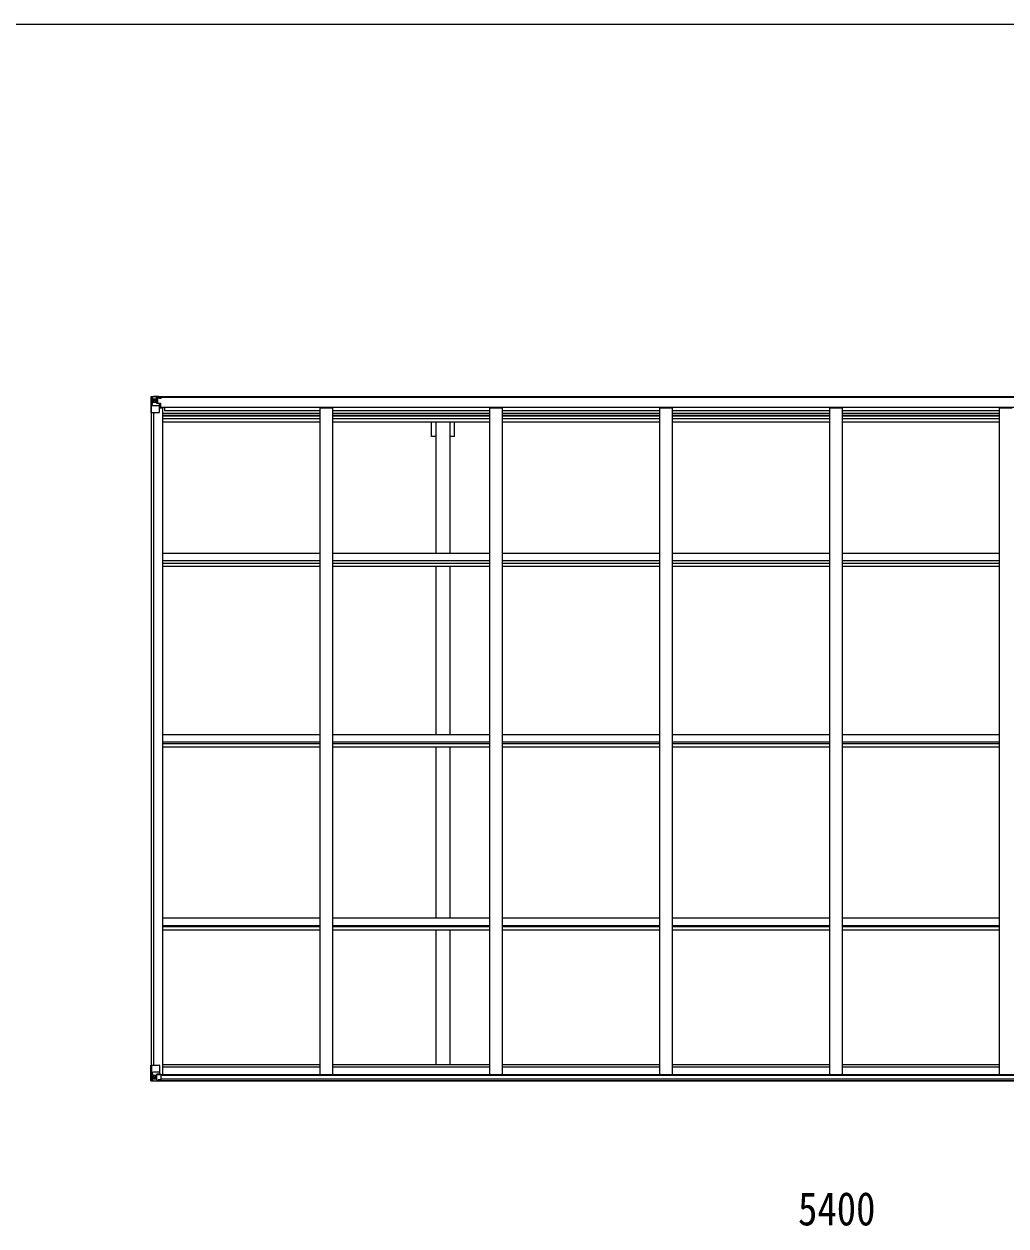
# Model space of a CAD drawing. Units: millimetres at full size, sheet at 1:30; details may follow other scales. Extents: x -8385 to 8479, y -5853 to 5787.
# Drawn here: x 38 to 3910, y 1046 to 5787 of the extents above; entities that cross this region are included whole.
import ezdxf
from ezdxf.enums import TextEntityAlignment as Align

# ---------------------------------------------------------------- set-up
doc = ezdxf.new("R2010")
doc.units = ezdxf.units.MM
doc.header["$LTSCALE"] = 30
for name, color, linetype, lineweight in [('0-1_本体', 4, 'Continuous', 9), ('0-2_部品', 7, 'Continuous', 9), ('0-A_寸法', 6, 'Continuous', 9), ('F-0_240', 7, 'Continuous', 9)]:
    doc.layers.add(name, color=color, linetype=linetype, lineweight=lineweight)
doc.styles.add('ＭＳ ゴシック', font='')
doc.styles.get('ＭＳ ゴシック').set_extended_font_data('MS Gothic')

msp = doc.modelspace()

# ---------------------------------------------------------------- linework, layer by layer
at = {"layer": '0-1_本体'}
for p, q in [((5918.84, 4316.31), (561.84, 4316.31)), ((5918.85, 4314.25), (561.84, 4314.25)), ((572.34, 4274.02), (585.34, 4274.02)), ((585.34, 1644.1), (585.34, 4274.02)), ((592.84, 4260.97), (592.84, 4276.05)), ((592.84, 4276.05), (5887.84, 4276.05)), ((1205.34, 4274.02), (1255.34, 4274.02)), ((1205.34, 1644.1), (1205.34, 4274.02)), ((1255.34, 1644.1), (1255.34, 4274.02)), ((1875.34, 4274.02), (1925.34, 4274.02)), ((1875.34, 1644.1), (1875.34, 4274.02)), ((1925.34, 1644.1), (1925.34, 4274.02)), ((2545.34, 4274.02), (2595.34, 4274.02)), ((2545.34, 1644.1), (2545.34, 4274.02)), ((2595.34, 1644.1), (2595.34, 4274.02)), ((3215.34, 4274.02), (3265.34, 4274.02)), ((3215.34, 1644.1), (3215.34, 4274.02)), ((3265.34, 1644.1), (3265.34, 4274.02)), ((3885.34, 4274.02), (3935.34, 4274.02)), ((3885.34, 1644.1), (3885.34, 4274.02)), ((540.34, 1680.45), (540.34, 4255.54)), ((549.34, 1680.45), (549.34, 4255.54)), ((550.04, 1680.45), (550.04, 4255.54)), ((1205.34, 4251.61), (585.34, 4251.61)), ((585.34, 4244.54), (1205.34, 4244.54)), ((1205.34, 4240.75), (585.34, 4240.75)), ((1205.34, 4229.41), (585.34, 4229.41)), ((1205.34, 4260.97), (592.84, 4260.97)), ((1875.34, 4260.97), (1255.34, 4260.97)), ((1875.34, 4251.61), (1255.34, 4251.61)), ((1255.34, 4244.54), (1875.34, 4244.54)), ((1875.34, 4240.75), (1255.34, 4240.75)), ((1875.34, 4229.41), (1255.34, 4229.41)), ((2545.34, 4260.97), (1925.34, 4260.97)), ((2545.34, 4251.61), (1925.34, 4251.61)), ((1925.34, 4244.54), (2545.34, 4244.54)), ((2545.34, 4240.75), (1925.34, 4240.75)), ((2545.34, 4229.41), (1925.34, 4229.41)), ((3215.34, 4260.97), (2595.34, 4260.97)), ((3215.34, 4251.61), (2595.34, 4251.61)), ((2595.34, 4244.54), (3215.34, 4244.54)), ((3215.34, 4240.75), (2595.34, 4240.75)), ((3215.34, 4229.41), (2595.34, 4229.41)), ((3885.34, 4260.97), (3265.34, 4260.97)), ((3885.34, 4251.61), (3265.34, 4251.61)), ((3265.34, 4244.54), (3885.34, 4244.54)), ((3885.34, 4240.75), (3265.34, 4240.75)), ((3885.34, 4229.41), (3265.34, 4229.41)), ((1205.34, 4216.58), (585.34, 4216.58)), ((1875.34, 4216.58), (1255.34, 4216.58)), ((1662.84, 3699.01), (1662.84, 4216.58)), ((1717.84, 3699.01), (1717.84, 4216.58)), ((1735.54, 4160.31), (1735.54, 4216.58)), ((2545.34, 4216.58), (1925.34, 4216.58)), ((3215.34, 4216.58), (2595.34, 4216.58)), ((3885.34, 4216.58), (3265.34, 4216.58)), ((1735.54, 4160.31), (1717.84, 4160.31)), ((1205.34, 3699.01), (585.34, 3699.01)), ((1875.34, 3699.01), (1255.34, 3699.01)), ((2545.34, 3699.01), (1925.34, 3699.01)), ((3215.34, 3699.01), (2595.34, 3699.01)), ((3885.34, 3699.01), (3265.34, 3699.01)), ((1205.34, 3670.05), (585.34, 3670.05)), ((1205.34, 3659.89), (585.34, 3659.89)), ((1875.34, 3670.05), (1255.34, 3670.05)), ((1875.34, 3659.89), (1255.34, 3659.89)), ((2545.34, 3670.05), (1925.34, 3670.05)), ((2545.34, 3659.89), (1925.34, 3659.89)), ((3215.34, 3670.05), (2595.34, 3670.05)), ((3215.34, 3659.89), (2595.34, 3659.89)), ((3885.34, 3670.05), (3265.34, 3670.05)), ((3885.34, 3659.89), (3265.34, 3659.89)), ((1205.34, 3647.06), (585.34, 3647.06)), ((1875.34, 3647.06), (1255.34, 3647.06)), ((1662.84, 2984.23), (1662.84, 3647.06)), ((1717.84, 2984.23), (1717.84, 3647.06)), ((2545.34, 3647.06), (1925.34, 3647.06)), ((3215.34, 3647.06), (2595.34, 3647.06)), ((3885.34, 3647.06), (3265.34, 3647.06)), ((1205.34, 2984.23), (585.34, 2984.23)), ((1205.34, 2954.79), (585.34, 2954.79)), ((1205.34, 2947.64), (585.34, 2947.64)), ((1875.34, 2984.23), (1255.34, 2984.23)), ((1875.34, 2954.79), (1255.34, 2954.79)), ((1875.34, 2947.64), (1255.34, 2947.64)), ((2545.34, 2984.23), (1925.34, 2984.23)), ((2545.34, 2954.79), (1925.34, 2954.79)), ((2545.34, 2947.64), (1925.34, 2947.64)), ((3215.34, 2984.23), (2595.34, 2984.23)), ((3215.34, 2954.79), (2595.34, 2954.79)), ((3215.34, 2947.64), (2595.34, 2947.64)), ((3885.34, 2984.23), (3265.34, 2984.23)), ((3885.34, 2954.79), (3265.34, 2954.79)), ((3885.34, 2947.64), (3265.34, 2947.64)), ((1205.34, 2934.69), (585.34, 2934.69)), ((1875.34, 2934.69), (1255.34, 2934.69)), ((1662.84, 2260.32), (1662.84, 2934.69)), ((1717.84, 2260.32), (1717.84, 2934.69)), ((2545.34, 2934.69), (1925.34, 2934.69)), ((3215.34, 2934.69), (2595.34, 2934.69)), ((3885.34, 2934.69), (3265.34, 2934.69)), ((1205.34, 2260.32), (585.34, 2260.32)), ((1205.34, 2230.56), (585.34, 2230.56)), ((1875.34, 2260.32), (1255.34, 2260.32)), ((1875.34, 2230.56), (1255.34, 2230.56)), ((2545.34, 2260.32), (1925.34, 2260.32)), ((2545.34, 2230.56), (1925.34, 2230.56)), ((3215.34, 2260.32), (2595.34, 2260.32)), ((3215.34, 2230.56), (2595.34, 2230.56)), ((3885.34, 2260.32), (3265.34, 2260.32)), ((3885.34, 2230.56), (3265.34, 2230.56)), ((1205.34, 2226.27), (585.34, 2226.27)), ((1205.34, 2213.25), (585.34, 2213.25)), ((1875.34, 2226.27), (1255.34, 2226.27)), ((1875.34, 2213.25), (1255.34, 2213.25)), ((1662.84, 1681.33), (1662.84, 2213.25)), ((1717.84, 1681.33), (1717.84, 2213.25)), ((2545.34, 2226.27), (1925.34, 2226.27)), ((2545.34, 2213.25), (1925.34, 2213.25)), ((3215.34, 2226.27), (2595.34, 2226.27)), ((3215.34, 2213.25), (2595.34, 2213.25)), ((3885.34, 2226.27), (3265.34, 2226.27)), ((3885.34, 2213.25), (3265.34, 2213.25)), ((1205.34, 1672.21), (584.76, 1672.21)), ((1205.34, 1681.33), (585.03, 1681.33)), ((1875.34, 1681.33), (1255.34, 1681.33)), ((1875.34, 1672.21), (1255.34, 1672.21)), ((2545.34, 1681.33), (1925.34, 1681.33)), ((2545.34, 1672.21), (1925.34, 1672.21)), ((3215.34, 1681.33), (2595.34, 1681.33)), ((3215.34, 1672.21), (2595.34, 1672.21)), ((3885.34, 1681.33), (3265.34, 1681.33)), ((3885.34, 1672.21), (3265.34, 1672.21)), ((566.84, 1619.6), (5913.84, 1619.6)), ((566.84, 1618.65), (5913.84, 1618.65)), ((576.3, 1644.1), (5904.38, 1644.1)), ((576.84, 1641.74), (5903.84, 1641.74)), ((576.84, 1626.09), (5903.84, 1626.09))]:
    msp.add_line(p, q, dxfattribs=at)
msp.add_lwpolyline([(1662.84, 4160.31), (1645.14, 4160.31), (1645.14, 4216.58)], dxfattribs=at)
at = {"layer": '0-2_部品'}
for p, q in [((538.34, 4316.25), (538.34, 4316.21)), ((539.28, 4317.25), (539.28, 4317.25)), ((539.28, 4317.21), (539.28, 4317.25)), ((548.25, 4317.64), (540.33, 4317.17)), ((541.19, 4316.2), (541.18, 4316.13)), ((541.18, 4255.54), (541.18, 4316.13)), ((545.15, 4312.75), (542.42, 4316.42)), ((560.34, 4318.43), (548.34, 4317.65)), ((566.84, 4318.94), (560.34, 4318.54)), ((560.34, 4292.45), (560.34, 4318.54)), ((560.34, 4317.66), (566.84, 4318.06)), ((566.84, 4317.13), (561.84, 4317.04)), ((566.84, 4318.06), (566.84, 4318.94)), ((566.84, 4317.54), (566.84, 4318.06)), ((566.84, 4317.54), (566.84, 4317.13)), ((566.84, 4317.13), (566.84, 4316.31)), ((571.84, 4316.74), (571.84, 4316.31)), ((572.14, 4316.74), (571.84, 4316.74)), ((572.14, 4316.74), (573.83, 4316.31)), ((541.73, 4282.42), (545.87, 4294.51)), ((541.73, 4282.42), (548.34, 4282.21)), ((546.01, 4309.25), (548.34, 4309.3)), ((546.01, 4295.77), (546.01, 4309.25)), ((548.34, 4295.74), (546.01, 4295.77)), ((548.34, 4309.3), (560.34, 4309.3)), ((548.34, 4295.74), (560.34, 4295.74)), ((548.34, 4295.74), (548.34, 4295.74)), ((548.34, 4282.21), (572.34, 4282.21)), ((553.82, 4302.1), (553.82, 4301.14)), ((559.34, 4309.3), (560.34, 4309.3)), ((561.84, 4312.84), (560.34, 4312.84)), ((561.84, 4309.3), (560.34, 4309.3)), ((561.84, 4295.74), (560.34, 4295.74)), ((561.17, 4292.19), (571.51, 4290.53)), ((561.17, 4291.55), (561.17, 4292.19)), ((571.51, 4289.9), (561.17, 4291.55)), ((562.34, 4312.48), (561.84, 4312.48)), ((565.84, 4307.55), (561.84, 4307.55)), ((565.84, 4299.34), (561.84, 4299.34)), ((561.95, 4311.18), (565.84, 4311.18)), ((562.34, 4313.5), (562.34, 4311.55)), ((570.34, 4313.5), (562.34, 4313.5)), ((570.34, 4313.48), (562.34, 4313.48)), ((572.34, 4311.63), (562.34, 4311.55)), ((562.34, 4311.38), (562.34, 4311.55)), ((562.34, 4311.55), (562.34, 4311.55)), ((565.84, 4291.44), (565.84, 4311.41)), ((571.51, 4290.53), (571.51, 4289.9)), ((571.79, 4290.46), (575.84, 4290.42)), ((572.34, 4313.24), (577.34, 4313.24)), ((572.34, 4311.63), (572.34, 4313.24)), ((572.34, 4256.54), (572.34, 4289.64)), ((576.84, 4278.54), (572.34, 4278.54)), ((592.84, 4275.23), (572.34, 4275.23)), ((576.84, 4290.41), (575.84, 4290.42)), ((575.84, 4288.69), (576.84, 4288.69)), ((576.84, 4275.23), (576.84, 4290.41)), ((577.34, 4314.25), (577.34, 4313.24)), ((577.34, 4313.24), (578.34, 4313.24)), ((578.34, 4313.24), (578.34, 4314.25)), ((578.34, 4313.24), (578.34, 4311.68)), ((578.34, 4311.56), (578.34, 4311.68)), ((541.18, 4255.54), (571.34, 4255.54)), ((538.34, 1680.45), (571.34, 1680.45)), ((538.34, 1619.74), (538.34, 1680.45)), ((541.18, 1680.45), (541.18, 1619.86)), ((572.34, 1679.45), (572.34, 1646.35)), ((539.28, 1618.78), (539.28, 1618.74)), ((548.25, 1618.35), (540.33, 1618.82)), ((541.19, 1619.79), (541.18, 1619.86)), ((541.73, 1653.57), (548.34, 1653.78)), ((541.73, 1653.57), (545.87, 1641.48)), ((545.15, 1623.24), (542.42, 1619.57)), ((548.34, 1640.25), (546.01, 1640.22)), ((546.01, 1640.22), (546.01, 1626.74)), ((546.01, 1626.74), (548.34, 1626.69)), ((548.34, 1653.78), (572.34, 1653.78)), ((548.34, 1640.25), (548.34, 1640.25)), ((560.34, 1640.25), (548.34, 1640.25)), ((548.34, 1626.69), (560.34, 1626.69)), ((560.34, 1617.56), (548.34, 1618.34)), ((552.86, 1633.89), (552.86, 1634.85)), ((560.34, 1644.23), (566.84, 1644.23)), ((560.34, 1644.23), (560.34, 1617.45)), ((571.51, 1646.09), (561.17, 1644.44)), ((561.17, 1644.44), (561.17, 1644.23)), ((563.86, 1644.23), (571.51, 1645.46)), ((566.84, 1644.23), (575.84, 1644.2)), ((566.84, 1617.05), (566.84, 1622.99)), ((575.84, 1622.42), (566.84, 1622.37)), ((571.51, 1645.46), (571.51, 1646.09)), ((576.84, 1643.29), (576.84, 1623.14))]:
    msp.add_line(p, q, dxfattribs=at)
for points in [[(538.34, 4316.21), (538.34, 4255.54), (541.18, 4255.54)], [(539.28, 4317.25), (548.34, 4317.81), (560.34, 4318.54)], [(566.84, 4317.54), (561.84, 4317.54), (561.84, 4292.08)], [(551.9, 4303.06), (550.94, 4303.06), (550.94, 4304.02), (551.9, 4304.02)], [(552.86, 4304.98), (552.86, 4305.94), (553.82, 4305.94), (553.82, 4304.98)], [(553.82, 4301.14), (552.86, 4301.14), (552.86, 4302.1)], [(554.78, 4304.02), (555.74, 4304.02), (555.74, 4303.06), (554.78, 4303.06)], [(562.34, 4312.48), (570.34, 4312.48), (570.34, 4314.25)], [(577.34, 4311.51), (562.34, 4311.38), (562.34, 4311.38)], [(572.34, 4311.63), (572.34, 4311.62), (578.34, 4311.68)], [(575.84, 4290.42), (575.84, 4288.69), (572.34, 4288.67)], [(539.28, 1618.74), (548.34, 1618.18), (566.84, 1617.05)], [(551.9, 1631.97), (550.94, 1631.97), (550.94, 1632.93), (551.9, 1632.93)], [(552.86, 1634.85), (553.82, 1634.85), (553.82, 1633.89)], [(553.82, 1631.01), (553.82, 1630.05), (552.86, 1630.05), (552.86, 1631.01)], [(554.78, 1632.93), (555.74, 1632.93), (555.74, 1631.97), (554.78, 1631.97)], [(576.84, 1623.14), (576.83, 1623.03), (566.84, 1622.99)]]:
    msp.add_lwpolyline(points, dxfattribs=at)
for centre in [(553.34, 4303.54), (553.34, 1632.45)]:
    msp.add_circle(centre, 5.3, dxfattribs=at)
for centre, radius, start, end in [((539.34, 4316.26), 1, 93.50017, 180.00079), ((539.34, 4316.25), 0.999, 93.4424, 179.95083), ((539.34, 4316.21), 0.999, 93.4424, 179.95083), ((540.49, 4329.86), 12.7, 269.24466, 275.10311), ((542.47, 4316.25), 1.28, 131.17831, 182.45895), ((551.9, 4304.98), 0.96, 270, 0), ((551.9, 4302.1), 0.96, 0, 90), ((554.78, 4304.98), 0.96, 180, 270), ((554.78, 4302.1), 0.96, 90, 180), ((561.28, 4293.12), 0.937, 182.32209, 263.26766), ((561.28, 4292.48), 0.937, 182.32209, 263.26766), ((562.34, 4314), 0.5, 179.99802, 269.99691), ((562.34, 4313.98), 0.5, 180.00109, 270.00109), ((562.34, 4311.05), 0.5, 90.52895, 180.04464), ((562.35, 4310.87), 0.513, 91.88028, 181.04707), ((571.4, 4289.6), 0.937, 2.32209, 83.26766), ((571.4, 4288.97), 0.937, 2.32209, 83.26766), ((577.48, 4319.2), 7.69, 268.96999, 276.43426), ((571.34, 4256.54), 1, 270, 0), ((571.34, 1679.45), 1, 0, 90), ((539.34, 1619.78), 0.999, 180.04917, 266.5576), ((539.34, 1619.74), 0.999, 180.04917, 266.5576), ((539.34, 1619.73), 1, 179.99921, 266.49983), ((540.49, 1606.13), 12.7, 84.89689, 90.75534), ((542.47, 1619.74), 1.28, 177.54105, 228.82169), ((551.9, 1633.89), 0.96, 270, 0), ((551.9, 1631.01), 0.96, 0, 90), ((554.78, 1633.89), 0.96, 180, 270), ((554.78, 1631.01), 0.96, 90, 180), ((561.28, 1643.51), 0.937, 96.73234, 129.06602), ((571.4, 1647.02), 0.937, 276.73234, 357.67791), ((571.4, 1646.39), 0.937, 276.73234, 357.67791)]:
    msp.add_arc(centre, radius, start, end, dxfattribs=at)
for centre, major_axis, ratio, start_param, end_param in [((740.28, 4329.57), (201, 12.36), 0.060933, 3.1373463, 3.1378449), ((541.28, 4317.33), (2, 0.12), 0.060933, 3.1378449, 4.2119296), ((541.47, 4314.24), (-0.02, 3), 0.466854, 5.5234897, 6.1575023), ((542.45, 4284.77), (0.85, 2.32), 0.403757, 2.3087461, 3.2744049), ((543.14, 4309.16), (0.03, 5), 0.573921, 4.7320603, 5.5159136), ((544.6, 4295.79), (0, 3), 0.468246, 4.2703918, 4.7058971), ((466.59, 4309.3), (81.75, 0), 0.061163, 0, 0.0007725), ((541.28, 1618.66), (2, -0.12), 0.060933, 2.0712557, 3.1453404), ((740.28, 1606.42), (201, -12.36), 0.060933, 3.1453404, 3.145839), ((542.45, 1651.22), (0.85, -2.32), 0.403757, 3.0087805, 3.9744392), ((541.47, 1621.75), (-0.02, -3), 0.466854, 0.125683, 0.7596956), ((543.14, 1626.83), (0.03, -5), 0.573921, 0.7672717, 1.551125), ((544.6, 1640.2), (0, -3), 0.468246, 1.5772882, 2.0127935), ((466.59, 1626.69), (81.75, 0), 0.061163, 6.2824128, 6.2831853), ((575.84, 1643.29), (1, -0.021), 0.906239, 0.0187047, 1.589501), ((575.84, 1623.13), (1, 0.012), 0.707053, 4.7036637, 6.124411)]:
    msp.add_ellipse(centre, major_axis=major_axis, ratio=ratio, start_param=start_param, end_param=end_param, dxfattribs=at)
at = {"layer": 'F-0_240', "color": 5}
msp.add_line((-8385.45, 5787.34), (8054.55, 5787.34), dxfattribs=at)

# ---------------------------------------------------------------- texts
at = {"layer": '0-A_寸法', "color": 7, "style": 'ＭＳ ゴシック', "width": 0.85}
msp.add_text('5400', height=132, dxfattribs=at).set_placement((3090.34, 1008.89), align=Align.BOTTOM_LEFT)

doc.saveas('drawing.dxf')
